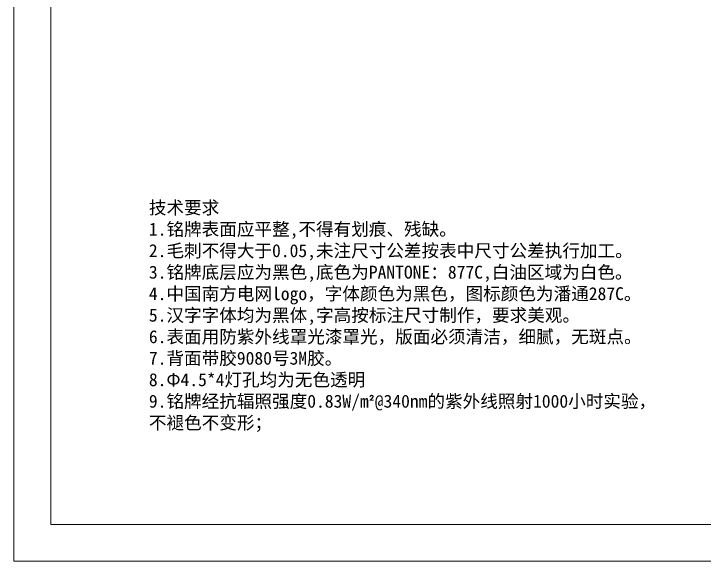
# Model space of a CAD drawing. Header units: millimetres. Extents: x 915 to 1335, y 97 to 394.
# Drawn here: x 915.1 to 1102.4, y 96.9 to 245.4 of the extents above; entities that cross this region are included whole.
import ezdxf

# ---------------------------------------------------------------- set-up
doc = ezdxf.new("R2010")
doc.units = ezdxf.units.MM
doc.layers.add('dim', color=7, linetype='CONTINUOUS', lineweight=9)
doc.layers.add('文字说明', color=7, linetype='CONTINUOUS', lineweight=9)
doc.styles.add('宋体', font='')
doc.styles.get('宋体').set_extended_font_data('SimSun')

msp = doc.modelspace()

# ---------------------------------------------------------------- linework, layer by layer
at = {"layer": 'dim'}
for p, q in [((915.1353924725468, 393.8509681624131), (915.1353924725468, 96.8509681624131)), ((925.1353924725468, 383.8509681624131), (925.1353924725468, 106.8509681624131)), ((925.1353924725468, 106.8509681624131), (1325.135392472547, 106.8509681624131)), ((925.1353924725468, 106.8509681624131), (1325.135392472547, 106.8509681624131)), ((915.1353924725468, 96.8509681624131), (1335.135392472547, 96.8509681624131)), ((915.1353924725468, 96.8509681624131), (1335.135392472547, 96.8509681624131))]:
    msp.add_line(p, q, dxfattribs=at)

# ---------------------------------------------------------------- texts
at = {"layer": '文字说明', "insert": (951.7712169982758, 194.5118590087408), "char_height": 3.5, "width": 157.6029193147011, "attachment_point": 1, "style": '宋体'}
msp.add_mtext('{\\fSimHei|b0|i0|c134|p49;技术要求\\P1.铭牌表面应平整,不得有划痕、残缺。\\P2.毛刺不得大于0.05,未注尺寸公差按\\C0;表中尺寸公差执行\\C256;加工。\\P\\C0;3.铭牌底层应为黑色,底色为PANTONE：877C,白油区域为白色。\\P4.中国南方电网logo，字体颜色为黑色，图标颜色为潘通287C。\\P5.汉字字体均为黑体,字高按标注尺寸制作，要求美观。\\P6.表面用防紫外线罩光漆罩光，版面必须清洁，细腻，无斑点。\\P7.背面带胶9080号3M胶。\\P\\C256;8.Φ4.5*4灯孔均为无色透明\\P\\pxt0;\\C0;9.\\C256;铭牌经抗辐照强度0.83W/m\\fISOCPEUR|b0|i0|c0|p49;²\\fSimHei|b0|i0|c134|p49;@340nm的紫外线照射1000小时实验，\\P不褪色不变形；\\P\\fChangFangSong|b0|i0|c134|p49;\\C7;   }', dxfattribs=at)

doc.saveas('drawing.dxf')
